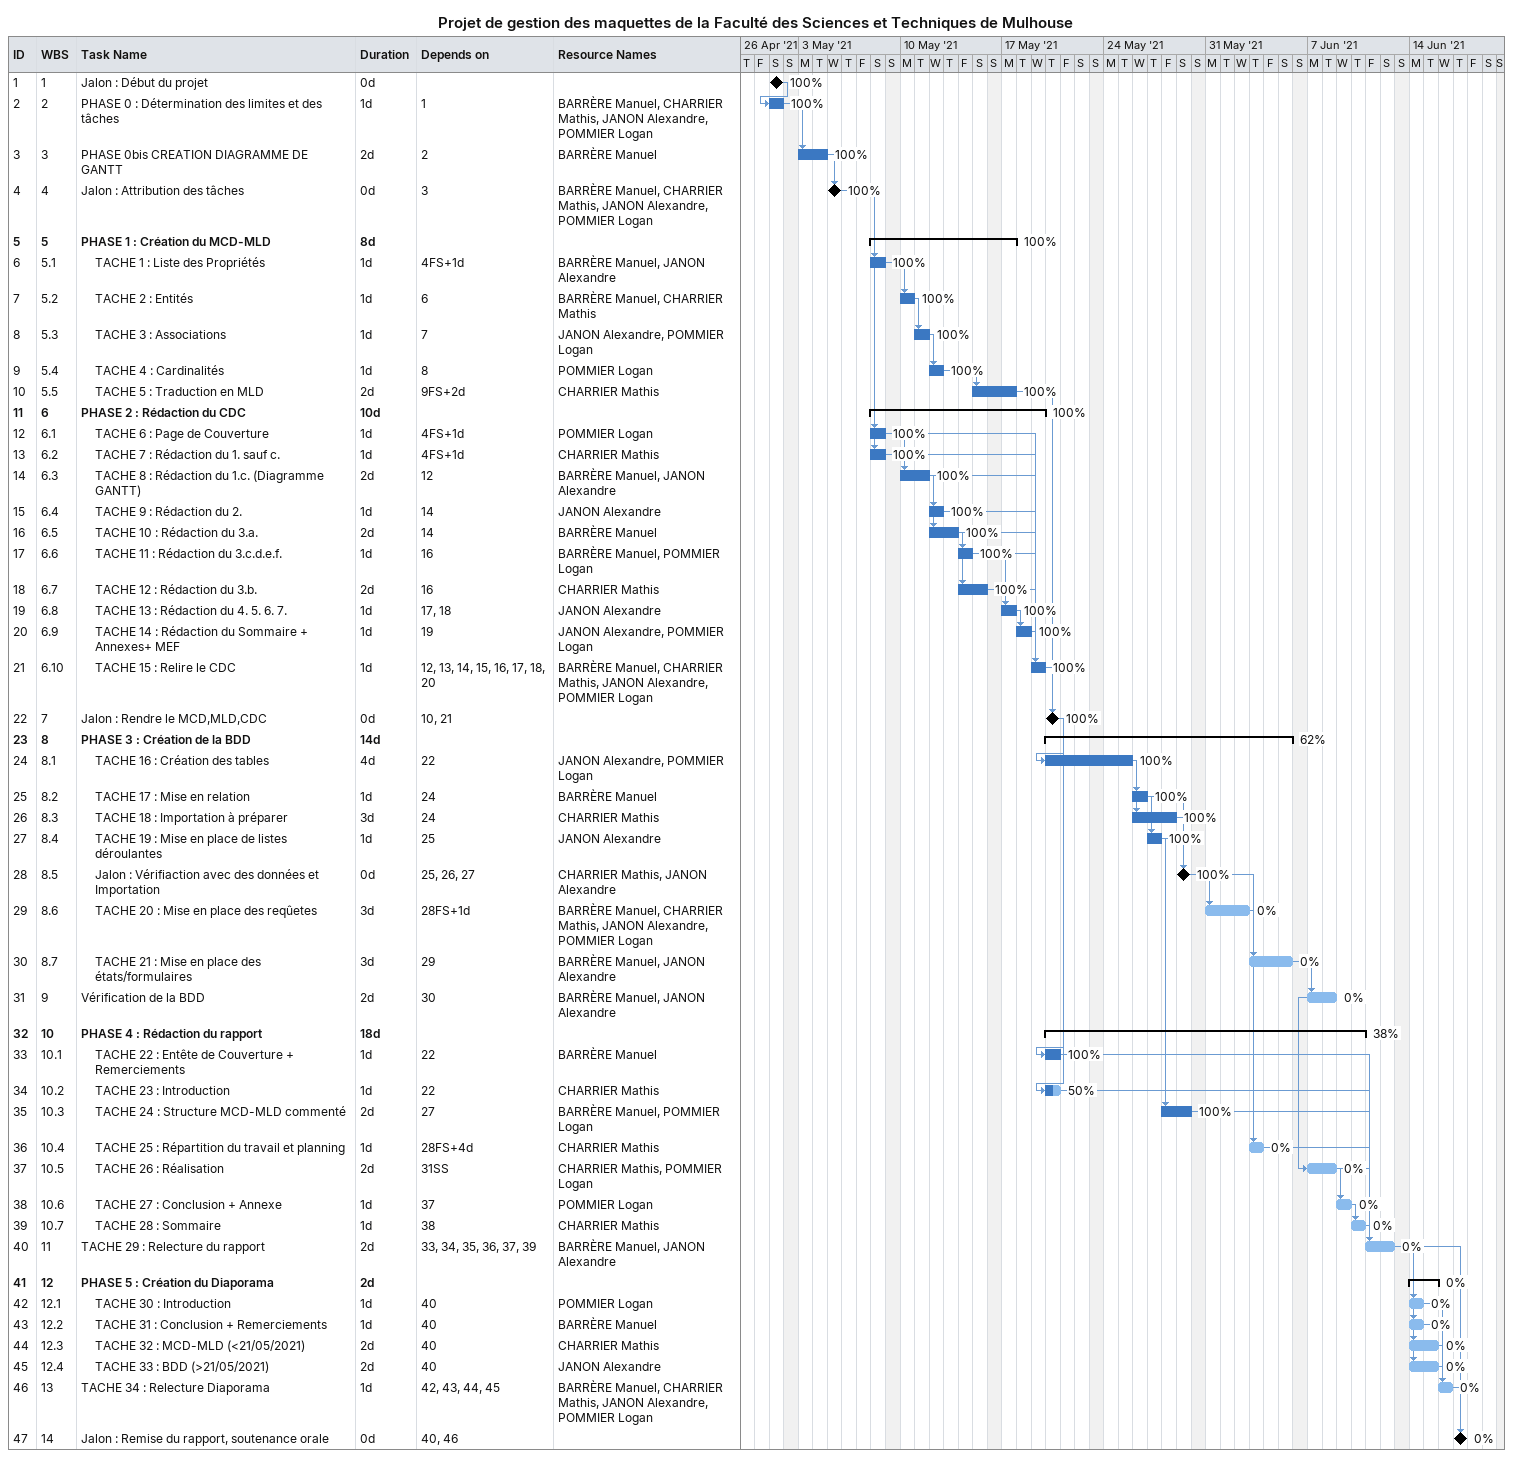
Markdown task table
Projet de gestion des maquettes de la Faculté des Sciences et Techniques de Mulhouse

| ID | WBS | Task | Duration | Start | Finish | Predecessors | Resources | % complete |
|---|---|---|---|---|---|---|---|---|
| 1 | 1 | Jalon : Début du projet | 0d | 2021-05-01 | 2021-05-01 |  |  | 100 |
| 2 | 2 | PHASE 0 : Détermination des limites et des tâches | 1d | 2021-05-01 | 2021-05-01 | 1 | BARRÈRE Manuel, CHARRIER Mathis, JANON Alexandre, POMMIER Logan | 100 |
| 3 | 3 | PHASE 0bis CREATION DIAGRAMME DE GANTT | 2d | 2021-05-03 | 2021-05-04 | 2 | BARRÈRE Manuel | 100 |
| 4 | 4 | Jalon : Attribution des tâches | 0d | 2021-05-05 | 2021-05-05 | 3 | BARRÈRE Manuel, CHARRIER Mathis, JANON Alexandre, POMMIER Logan | 100 |
| 5 | 5 | **PHASE 1 : Création du MCD-MLD** | 8d | 2021-05-08 | 2021-05-17 |  |  | 100 |
| 6 | 5.1 | TACHE 1 : Liste des Propriétés | 1d | 2021-05-08 | 2021-05-08 | 4FS+1d | BARRÈRE Manuel, JANON Alexandre | 100 |
| 7 | 5.2 | TACHE 2 : Entités | 1d | 2021-05-10 | 2021-05-10 | 6 | BARRÈRE Manuel, CHARRIER Mathis | 100 |
| 8 | 5.3 | TACHE 3 : Associations | 1d | 2021-05-11 | 2021-05-11 | 7 | JANON Alexandre, POMMIER Logan | 100 |
| 9 | 5.4 | TACHE 4 : Cardinalités | 1d | 2021-05-12 | 2021-05-12 | 8 | POMMIER Logan | 100 |
| 10 | 5.5 | TACHE 5 : Traduction en MLD | 2d | 2021-05-15 | 2021-05-17 | 9FS+2d | CHARRIER Mathis | 100 |
| 11 | 6 | **PHASE 2 : Rédaction du CDC** | 10d | 2021-05-08 | 2021-05-19 |  |  | 100 |
| 12 | 6.1 | TACHE 6 : Page de Couverture | 1d | 2021-05-08 | 2021-05-08 | 4FS+1d | POMMIER Logan | 100 |
| 13 | 6.2 | TACHE 7 : Rédaction du 1. sauf c. | 1d | 2021-05-08 | 2021-05-08 | 4FS+1d | CHARRIER Mathis | 100 |
| 14 | 6.3 | TACHE 8 : Rédaction du 1.c. (Diagramme GANTT) | 2d | 2021-05-10 | 2021-05-11 | 12 | BARRÈRE Manuel, JANON Alexandre | 100 |
| 15 | 6.4 | TACHE 9 : Rédaction du 2. | 1d | 2021-05-12 | 2021-05-12 | 14 | JANON Alexandre | 100 |
| 16 | 6.5 | TACHE 10 : Rédaction du 3.a. | 2d | 2021-05-12 | 2021-05-13 | 14 | BARRÈRE Manuel | 100 |
| 17 | 6.6 | TACHE 11 : Rédaction du 3.c.d.e.f. | 1d | 2021-05-14 | 2021-05-14 | 16 | BARRÈRE Manuel, POMMIER Logan | 100 |
| 18 | 6.7 | TACHE 12 : Rédaction du 3.b. | 2d | 2021-05-14 | 2021-05-15 | 16 | CHARRIER Mathis | 100 |
| 19 | 6.8 | TACHE 13 : Rédaction du 4. 5. 6. 7. | 1d | 2021-05-17 | 2021-05-17 | 17, 18 | JANON Alexandre | 100 |
| 20 | 6.9 | TACHE 14 : Rédaction du Sommaire + Annexes+ MEF | 1d | 2021-05-18 | 2021-05-18 | 19 | JANON Alexandre, POMMIER Logan | 100 |
| 21 | 6.10 | TACHE 15 : Relire le CDC | 1d | 2021-05-19 | 2021-05-19 | 12, 13, 14, 15, 16, 17, 18, 20 | BARRÈRE Manuel, CHARRIER Mathis, JANON Alexandre, POMMIER Logan | 100 |
| 22 | 7 | Jalon : Rendre le MCD,MLD,CDC | 0d | 2021-05-20 | 2021-05-20 | 10, 21 |  | 100 |
| 23 | 8 | **PHASE 3 : Création de la BDD** | 14d | 2021-05-20 | 2021-06-05 |  |  | 62 |
| 24 | 8.1 | TACHE 16 : Création des tables | 4d | 2021-05-20 | 2021-05-25 | 22 | JANON Alexandre, POMMIER Logan | 100 |
| 25 | 8.2 | TACHE 17 : Mise en relation | 1d | 2021-05-26 | 2021-05-26 | 24 | BARRÈRE Manuel | 100 |
| 26 | 8.3 | TACHE 18 : Importation à préparer | 3d | 2021-05-26 | 2021-05-28 | 24 | CHARRIER Mathis | 100 |
| 27 | 8.4 | TACHE 19 : Mise en place de listes déroulantes | 1d | 2021-05-27 | 2021-05-27 | 25 | JANON Alexandre | 100 |
| 28 | 8.5 | Jalon : Vérifiaction avec des données et Importation | 0d | 2021-05-29 | 2021-05-29 | 25, 26, 27 | CHARRIER Mathis, JANON Alexandre | 100 |
| 29 | 8.6 | TACHE 20 : Mise en place des reqûetes | 3d | 2021-05-31 | 2021-06-02 | 28FS+1d | BARRÈRE Manuel, CHARRIER Mathis, JANON Alexandre, POMMIER Logan | 0 |
| 30 | 8.7 | TACHE 21 : Mise en place des états/formulaires | 3d | 2021-06-03 | 2021-06-05 | 29 | BARRÈRE Manuel, JANON Alexandre | 0 |
| 31 | 9 | Vérification de la BDD | 2d | 2021-06-07 | 2021-06-08 | 30 | BARRÈRE Manuel, JANON Alexandre | 0 |
| 32 | 10 | **PHASE 4 : Rédaction du rapport** | 18d | 2021-05-20 | 2021-06-10 |  |  | 38 |
| 33 | 10.1 | TACHE 22 : Entête de Couverture + Remerciements | 1d | 2021-05-20 | 2021-05-20 | 22 | BARRÈRE Manuel | 100 |
| 34 | 10.2 | TACHE 23 : Introduction | 1d | 2021-05-20 | 2021-05-20 | 22 | CHARRIER Mathis | 50 |
| 35 | 10.3 | TACHE 24 : Structure MCD-MLD commenté | 2d | 2021-05-28 | 2021-05-29 | 27 | BARRÈRE Manuel, POMMIER Logan | 100 |
| 36 | 10.4 | TACHE 25 : Répartition du travail et planning | 1d | 2021-06-03 | 2021-06-03 | 28FS+4d | CHARRIER Mathis | 0 |
| 37 | 10.5 | TACHE 26 : Réalisation | 2d | 2021-06-07 | 2021-06-08 | 31SS | CHARRIER Mathis, POMMIER Logan | 0 |
| 38 | 10.6 | TACHE 27 : Conclusion + Annexe | 1d | 2021-06-09 | 2021-06-09 | 37 | POMMIER Logan | 0 |
| 39 | 10.7 | TACHE 28 : Sommaire | 1d | 2021-06-10 | 2021-06-10 | 38 | CHARRIER Mathis | 0 |
| 40 | 11 | TACHE 29 : Relecture du rapport | 2d | 2021-06-11 | 2021-06-12 | 33, 34, 35, 36, 37, 39 | BARRÈRE Manuel, JANON Alexandre | 0 |
| 41 | 12 | **PHASE 5 : Création du Diaporama** | 2d | 2021-06-14 | 2021-06-15 |  |  | 0 |
| 42 | 12.1 | TACHE 30 : Introduction | 1d | 2021-06-14 | 2021-06-14 | 40 | POMMIER Logan | 0 |
| 43 | 12.2 | TACHE 31 : Conclusion + Remerciements | 1d | 2021-06-14 | 2021-06-14 | 40 | BARRÈRE Manuel | 0 |
| 44 | 12.3 | TACHE 32 : MCD-MLD (<21/05/2021) | 2d | 2021-06-14 | 2021-06-15 | 40 | CHARRIER Mathis | 0 |
| 45 | 12.4 | TACHE 33 : BDD (>21/05/2021) | 2d | 2021-06-14 | 2021-06-15 | 40 | JANON Alexandre | 0 |
| 46 | 13 | TACHE 34 : Relecture Diaporama | 1d | 2021-06-16 | 2021-06-16 | 42, 43, 44, 45 | BARRÈRE Manuel, CHARRIER Mathis, JANON Alexandre, POMMIER Logan | 0 |
| 47 | 14 | Jalon : Remise du rapport, soutenance orale | 0d | 2021-06-17 | 2021-06-17 | 40, 46 |  | 0 |
